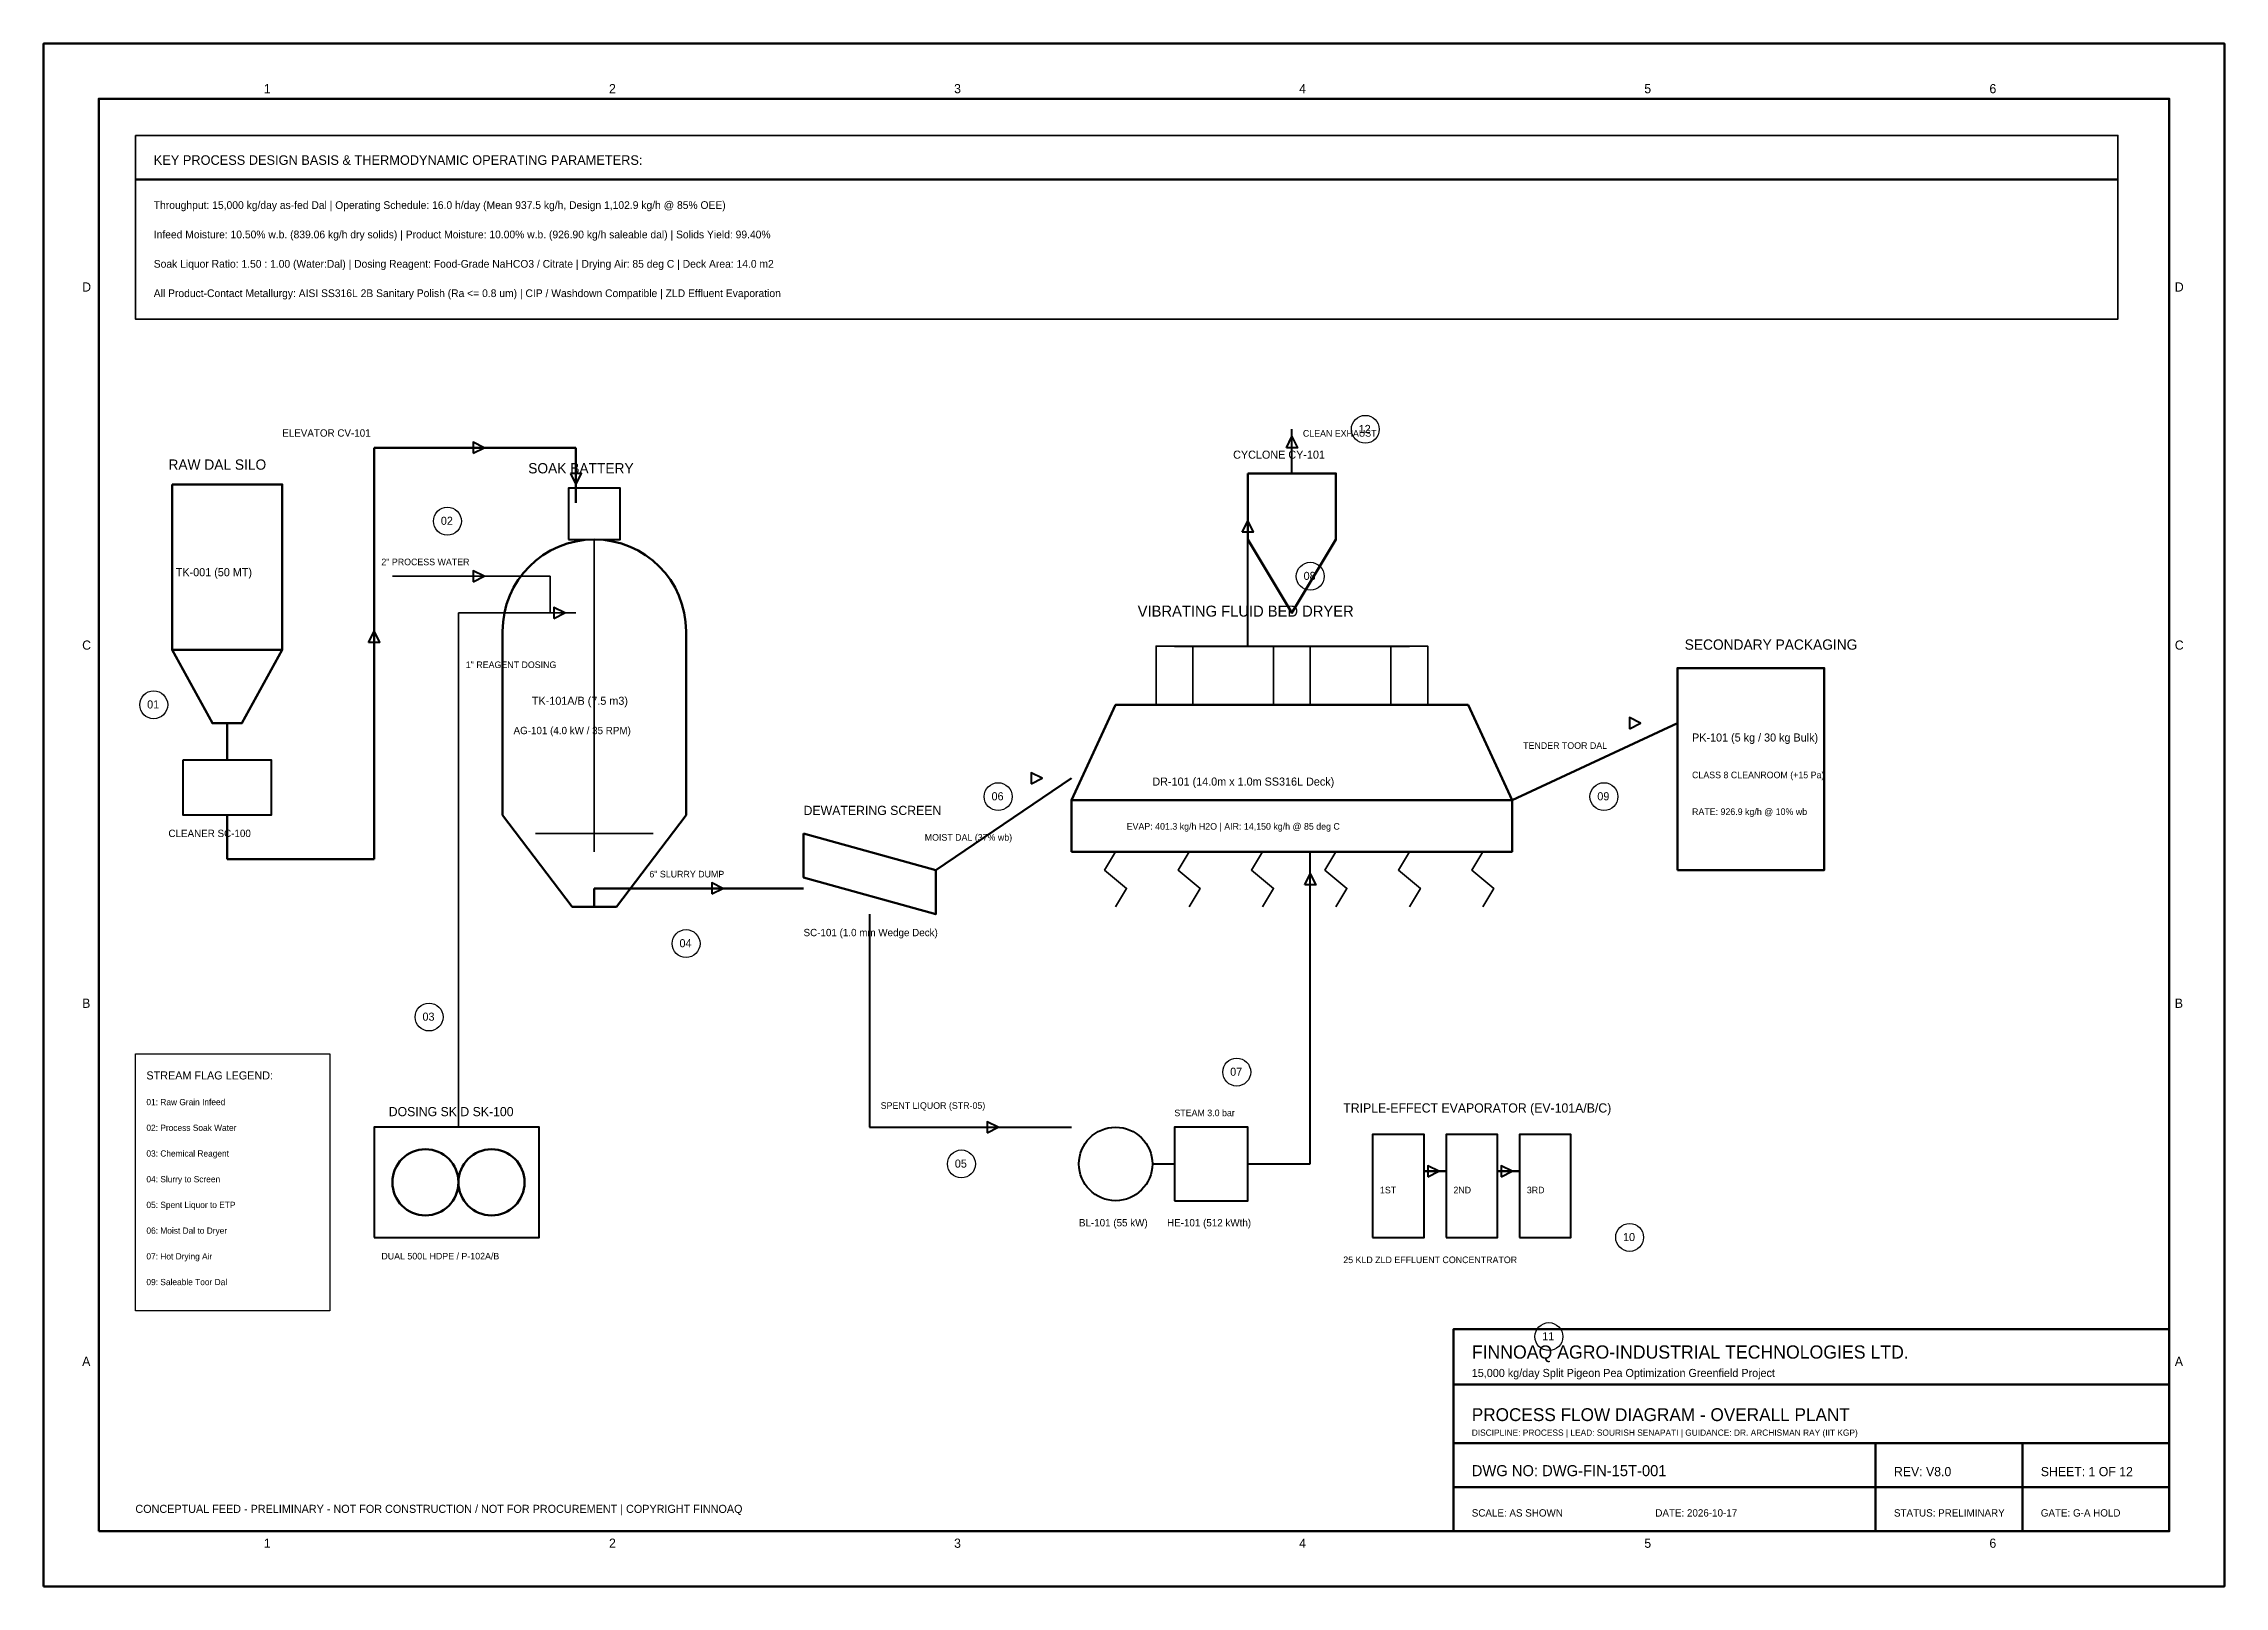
# Model space of a CAD drawing. Header units: millimetres. Extents: x 0 to 594, y 0 to 420.
import ezdxf

# ---------------------------------------------------------------- set-up
doc = ezdxf.new("R2010")
doc.units = ezdxf.units.MM
doc.linetypes.add('DASHED', pattern=[1.524, 1.27, -0.254])
for name, color, linetype, lineweight in [('ANNOTATION', 7, 'Continuous', 35), ('BORDER_TITLE', 7, 'Continuous', 70), ('EQUIPMENT', 3, 'Continuous', 50), ('PROCESS_PIPING', 5, 'Continuous', 50), ('TABLE_GRID', 4, 'Continuous', 25), ('UTILITY_PIPING', 6, 'Continuous', 35)]:
    doc.layers.add(name, color=color, linetype=linetype, lineweight=lineweight)

msp = doc.modelspace()

# ---------------------------------------------------------------- linework, layer by layer
at = {"layer": 'BORDER_TITLE'}
for p, q in [((25, 383), (565, 383)), ((384, 55), (579, 55)), ((384, 39), (579, 39)), ((499, 15), (499, 39)), ((539, 15), (539, 39)), ((384, 27), (579, 27))]:
    msp.add_line(p, q, dxfattribs=at)
at = {"layer": 'BORDER_TITLE', "lineweight": 70}
msp.add_lwpolyline([(0, 0), (594, 0), (594, 420), (0, 420), (0, 0)], dxfattribs=at)
at = {"layer": 'BORDER_TITLE', "lineweight": 50}
for points in [[(15, 15), (579, 15), (579, 405), (15, 405), (15, 15)], [(384, 15), (579, 15), (579, 70), (384, 70), (384, 15)]]:
    msp.add_lwpolyline(points, dxfattribs=at)
at = {"layer": 'BORDER_TITLE', "lineweight": 35}
msp.add_lwpolyline([(25, 395), (565, 395), (565, 345), (25, 345), (25, 395)], dxfattribs=at)
at = {"layer": 'BORDER_TITLE', "lineweight": 25}
msp.add_lwpolyline([(25, 145), (78, 145), (78, 75), (25, 75), (25, 145)], dxfattribs=at)
at = {"layer": 'EQUIPMENT', "lineweight": 35}
for p, q in [((150, 285), (150, 200)), ((134, 205), (166, 205))]:
    msp.add_line(p, q, dxfattribs=at)
at = {"layer": 'EQUIPMENT', "lineweight": 50}
for p, q in [((125, 260), (125, 210)), ((175, 260), (175, 210)), ((125, 210), (144, 185)), ((175, 210), (156, 185)), ((144, 185), (156, 185))]:
    msp.add_line(p, q, dxfattribs=at)
at = {"layer": 'EQUIPMENT', "linetype": 'DASHED', "lineweight": 35}
msp.add_line((280, 214), (400, 214), dxfattribs=at)
at = {"layer": 'EQUIPMENT', "lineweight": 50}
for points in [[(328, 303), (352, 303), (352, 285), (340, 265), (328, 285), (328, 303)], [(35, 300), (65, 300), (65, 255), (35, 255), (35, 300)], [(35, 255), (65, 255), (54, 235), (46, 235), (35, 255)], [(445, 195), (485, 195), (485, 250), (445, 250), (445, 195)], [(280, 214), (292, 240), (388, 240), (400, 214)], [(280, 200), (400, 200), (400, 214), (280, 214), (280, 200)], [(207, 205), (243, 195), (243, 183), (207, 193), (207, 205)]]:
    msp.add_lwpolyline(points, dxfattribs=at)
at = {"layer": 'EQUIPMENT', "lineweight": 40}
for points in [[(143, 285), (157, 285), (157, 299), (143, 299), (143, 285)], [(38, 225), (62, 225), (62, 210), (38, 210), (38, 225)], [(90, 95), (135, 95), (135, 125), (90, 125), (90, 95)], [(308, 105), (328, 105), (328, 125), (308, 125), (308, 105)], [(362, 95), (376, 95), (376, 123), (362, 123), (362, 95)], [(382, 95), (396, 95), (396, 123), (382, 123), (382, 95)], [(402, 95), (416, 95), (416, 123), (402, 123), (402, 95)]]:
    msp.add_lwpolyline(points, dxfattribs=at)
at = {"layer": 'EQUIPMENT', "lineweight": 35}
for points in [[(303, 240), (313, 240), (313, 256), (303, 256), (303, 240)], [(335, 240), (345, 240), (345, 256), (335, 256), (335, 240)], [(367, 240), (377, 240), (377, 256), (367, 256), (367, 240)], [(292, 200), (289, 195), (295, 190), (292, 185)], [(312, 200), (309, 195), (315, 190), (312, 185)], [(332, 200), (329, 195), (335, 190), (332, 185)], [(352, 200), (349, 195), (355, 190), (352, 185)], [(372, 200), (369, 195), (375, 190), (372, 185)], [(392, 200), (389, 195), (395, 190), (392, 185)]]:
    msp.add_lwpolyline(points, dxfattribs=at)
at = {"layer": 'EQUIPMENT', "lineweight": 40}
msp.add_circle((292, 115), 10, dxfattribs=at)
at = {"layer": 'EQUIPMENT'}
for centre in [(104, 110), (122, 110)]:
    msp.add_circle(centre, 9, dxfattribs=at)
at = {"layer": 'EQUIPMENT', "lineweight": 50}
msp.add_arc((150, 260), 25, 0, 180, dxfattribs=at)
at = {"layer": 'PROCESS_PIPING', "lineweight": 40}
for p, q in [((340, 303), (340, 315)), ((328, 256), (328, 295)), ((308, 256), (372, 256)), ((225, 183), (225, 125)), ((225, 125), (280, 125))]:
    msp.add_line(p, q, dxfattribs=at)
at = {"layer": 'PROCESS_PIPING', "lineweight": 50}
for p, q in [((90, 198), (90, 310)), ((90, 310), (145, 310)), ((145, 310), (145, 295)), ((50, 235), (50, 225)), ((400, 214), (445, 235)), ((243, 195), (280, 220)), ((50, 210), (50, 198)), ((50, 198), (90, 198)), ((150, 185), (150, 190)), ((150, 190), (207, 190))]:
    msp.add_line(p, q, dxfattribs=at)
at = {"layer": 'PROCESS_PIPING', "lineweight": 35}
for p, q in [((113, 125), (113, 265)), ((113, 265), (145, 265))]:
    msp.add_line(p, q, dxfattribs=at)
at = {"layer": 'PROCESS_PIPING'}
for p, q in [((376, 113), (382, 113)), ((396, 113), (402, 113))]:
    msp.add_line(p, q, dxfattribs=at)
at = {"layer": 'PROCESS_PIPING', "lineweight": 40}
for points in [[(117, 308.5), (120, 310), (117, 311.5), (117, 308.5)], [(338.5, 310), (340, 313), (341.5, 310), (338.5, 310)], [(143.5, 303), (145, 300), (146.5, 303), (143.5, 303)], [(326.5, 287), (328, 290), (329.5, 287), (326.5, 287)], [(139, 263.5), (142, 265), (139, 266.5), (139, 263.5)], [(88.5, 257), (90, 260), (91.5, 257), (88.5, 257)], [(432, 233.5), (435, 235), (432, 236.5), (432, 233.5)], [(269, 218.5), (272, 220), (269, 221.5), (269, 218.5)], [(182, 188.5), (185, 190), (182, 191.5), (182, 188.5)], [(257, 123.5), (260, 125), (257, 126.5), (257, 123.5)], [(377, 111.5), (380, 113), (377, 114.5), (377, 111.5)], [(397, 111.5), (400, 113), (397, 114.5), (397, 111.5)]]:
    msp.add_lwpolyline(points, dxfattribs=at)
at = {"layer": 'TABLE_GRID', "lineweight": 30}
for centre in [(360, 315), (110, 290), (345, 275), (30, 240), (260, 215), (425, 215), (175, 175), (105, 155), (325, 140), (250, 115), (432, 95), (410, 68)]:
    msp.add_circle(centre, 3.8, dxfattribs=at)
at = {"layer": 'UTILITY_PIPING', "lineweight": 35}
for p, q in [((95, 275), (138, 275)), ((138, 275), (138, 265))]:
    msp.add_line(p, q, dxfattribs=at)
at = {"layer": 'UTILITY_PIPING', "lineweight": 40}
for p, q in [((345, 115), (345, 200)), ((302, 115), (308, 115)), ((328, 115), (345, 115))]:
    msp.add_line(p, q, dxfattribs=at)
for points in [[(117, 273.5), (120, 275), (117, 276.5), (117, 273.5)], [(343.5, 191), (345, 194), (346.5, 191), (343.5, 191)]]:
    msp.add_lwpolyline(points, dxfattribs=at)

# ---------------------------------------------------------------- texts
at = {"layer": 'ANNOTATION'}
for s, height, p in [('KEY PROCESS DESIGN BASIS & THERMODYNAMIC OPERATING PARAMETERS:', 2.6, (30, 387)), ('Throughput: 15,000 kg/day as-fed Dal | Operating Schedule: 16.0 h/day (Mean 937.5 kg/h, Design 1,102.9 kg/h @ 85% OEE)', 2.1, (30, 375)), ('Infeed Moisture: 10.50% w.b. (839.06 kg/h dry solids) | Product Moisture: 10.00% w.b. (926.90 kg/h saleable dal) | Solids Yield: 99.40%', 2.1, (30, 367)), ('Soak Liquor Ratio: 1.50 : 1.00 (Water:Dal) | Dosing Reagent: Food-Grade NaHCO3 / Citrate | Drying Air: 85 deg C | Deck Area: 14.0 m2', 2.1, (30, 359)), ('All Product-Contact Metallurgy: AISI SS316L 2B Sanitary Polish (Ra <= 0.8 um) | CIP / Washdown Compatible | ZLD Effluent Evaporation', 2.1, (30, 351)), ('ELEVATOR CV-101', 2, (65, 313)), ('CLEAN EXHAUST', 1.8, (343, 313)), ('12', 2.2, (358.2, 314)), ('CYCLONE CY-101', 2.2, (324, 307)), ('RAW DAL SILO', 2.8, (34, 304)), ('SOAK BATTERY', 2.8, (132, 303)), ('02', 2.2, (108.2, 289)), ('2" PROCESS WATER', 1.8, (92, 278)), ('TK-001 (50 MT)', 2.2, (36, 275)), ('08', 2.2, (343.2, 274)), ('VIBRATING FLUID BED DRYER', 3, (298, 264)), ('SECONDARY PACKAGING', 2.8, (447, 255)), ('1" REAGENT DOSING', 1.8, (115, 250)), ('01', 2.2, (28.2, 239)), ('TK-101A/B (7.5 m3)', 2.2, (133, 240)), ('AG-101 (4.0 kW / 35 RPM)', 2, (128, 232)), ('PK-101 (5 kg / 30 kg Bulk)', 2.2, (449, 230)), ('TENDER TOOR DAL', 1.8, (403, 228)), ('DR-101 (14.0m x 1.0m SS316L Deck)', 2.2, (302, 218)), ('CLASS 8 CLEANROOM (+15 Pa)', 1.8, (449, 220)), ('06', 2.2, (258.2, 214)), ('09', 2.2, (423.2, 214)), ('DEWATERING SCREEN', 2.5, (207, 210)), ('RATE: 926.9 kg/h @ 10% wb', 1.8, (449, 210)), ('CLEANER SC-100', 2, (34, 204)), ('MOIST DAL (37% wb)', 1.8, (240, 203)), ('EVAP: 401.3 kg/h H2O | AIR: 14,150 kg/h @ 85 deg C', 1.8, (295, 206)), ('6" SLURRY DUMP', 1.8, (165, 193)), ('SC-101 (1.0 mm Wedge Deck)', 2, (207, 177)), ('04', 2.2, (173.2, 174)), ('03', 2.2, (103.2, 154)), ('STREAM FLAG LEGEND:', 2.2, (28, 138)), ('07', 2.2, (323.2, 139)), ('01: Raw Grain Infeed', 1.7, (28, 131)), ('SPENT LIQUOR (STR-05)', 1.8, (228, 130)), ('TRIPLE-EFFECT EVAPORATOR (EV-101A/B/C)', 2.5, (354, 129)), ('02: Process Soak Water', 1.7, (28, 124)), ('DOSING SKID SK-100', 2.5, (94, 128)), ('STEAM 3.0 bar', 1.8, (308, 128)), ('03: Chemical Reagent', 1.7, (28, 117)), ('05', 2.2, (248.2, 114)), ('04: Slurry to Screen', 1.7, (28, 110)), ('1ST', 1.8, (364, 107)), ('2ND', 1.8, (384, 107)), ('3RD', 1.8, (404, 107)), ('05: Spent Liquor to ETP', 1.7, (28, 103)), ('06: Moist Dal to Dryer', 1.7, (28, 96)), ('BL-101 (55 kW)', 2, (282, 98)), ('HE-101 (512 kWth)', 2, (306, 98)), ('10', 2.2, (430.2, 94)), ('07: Hot Drying Air', 1.7, (28, 89)), ('DUAL 500L HDPE / P-102A/B', 1.8, (92, 89)), ('25 KLD ZLD EFFLUENT CONCENTRATOR', 1.8, (354, 88)), ('09: Saleable Toor Dal', 1.7, (28, 82)), ('FINNOAQ AGRO-INDUSTRIAL TECHNOLOGIES LTD.', 3.6, (389, 62)), ('11', 2.2, (408.2, 67)), ('15,000 kg/day Split Pigeon Pea Optimization Greenfield Project', 2.2, (389, 57)), ('PROCESS FLOW DIAGRAM - OVERALL PLANT', 3.5, (389, 45)), ('DISCIPLINE: PROCESS | LEAD: SOURISH SENAPATI | GUIDANCE: DR. ARCHISMAN RAY (IIT KGP)', 1.7, (389, 41)), ('DWG NO: DWG-FIN-15T-001', 3, (389, 30)), ('REV: V8.0', 2.5, (504, 30)), ('SHEET: 1 OF 12', 2.5, (544, 30)), ('CONCEPTUAL FEED - PRELIMINARY - NOT FOR CONSTRUCTION / NOT FOR PROCUREMENT | COPYRIGHT FINNOAQ', 2.2, (25, 20)), ('SCALE: AS SHOWN', 2, (389, 19)), ('DATE: 2026-10-17', 2, (439, 19)), ('STATUS: PRELIMINARY', 2, (504, 19)), ('GATE: G-A HOLD', 2, (544, 19))]:
    msp.add_text(s, height=height, dxfattribs=at).set_placement(p)
at = {"layer": 'BORDER_TITLE'}
for s, p in [('1', (60, 406.5)), ('2', (154, 406.5)), ('3', (248, 406.5)), ('4', (342, 406.5)), ('5', (436, 406.5)), ('6', (530, 406.5)), ('D', (10.5, 352.5)), ('D', (580.5, 352.5)), ('C', (10.5, 255)), ('C', (580.5, 255)), ('B', (10.5, 157.5)), ('B', (580.5, 157.5)), ('A', (10.5, 60)), ('A', (580.5, 60)), ('1', (60, 10.5)), ('2', (154, 10.5)), ('3', (248, 10.5)), ('4', (342, 10.5)), ('5', (436, 10.5)), ('6', (530, 10.5))]:
    msp.add_text(s, height=2.5, dxfattribs=at).set_placement(p)

doc.saveas('drawing.dxf')
